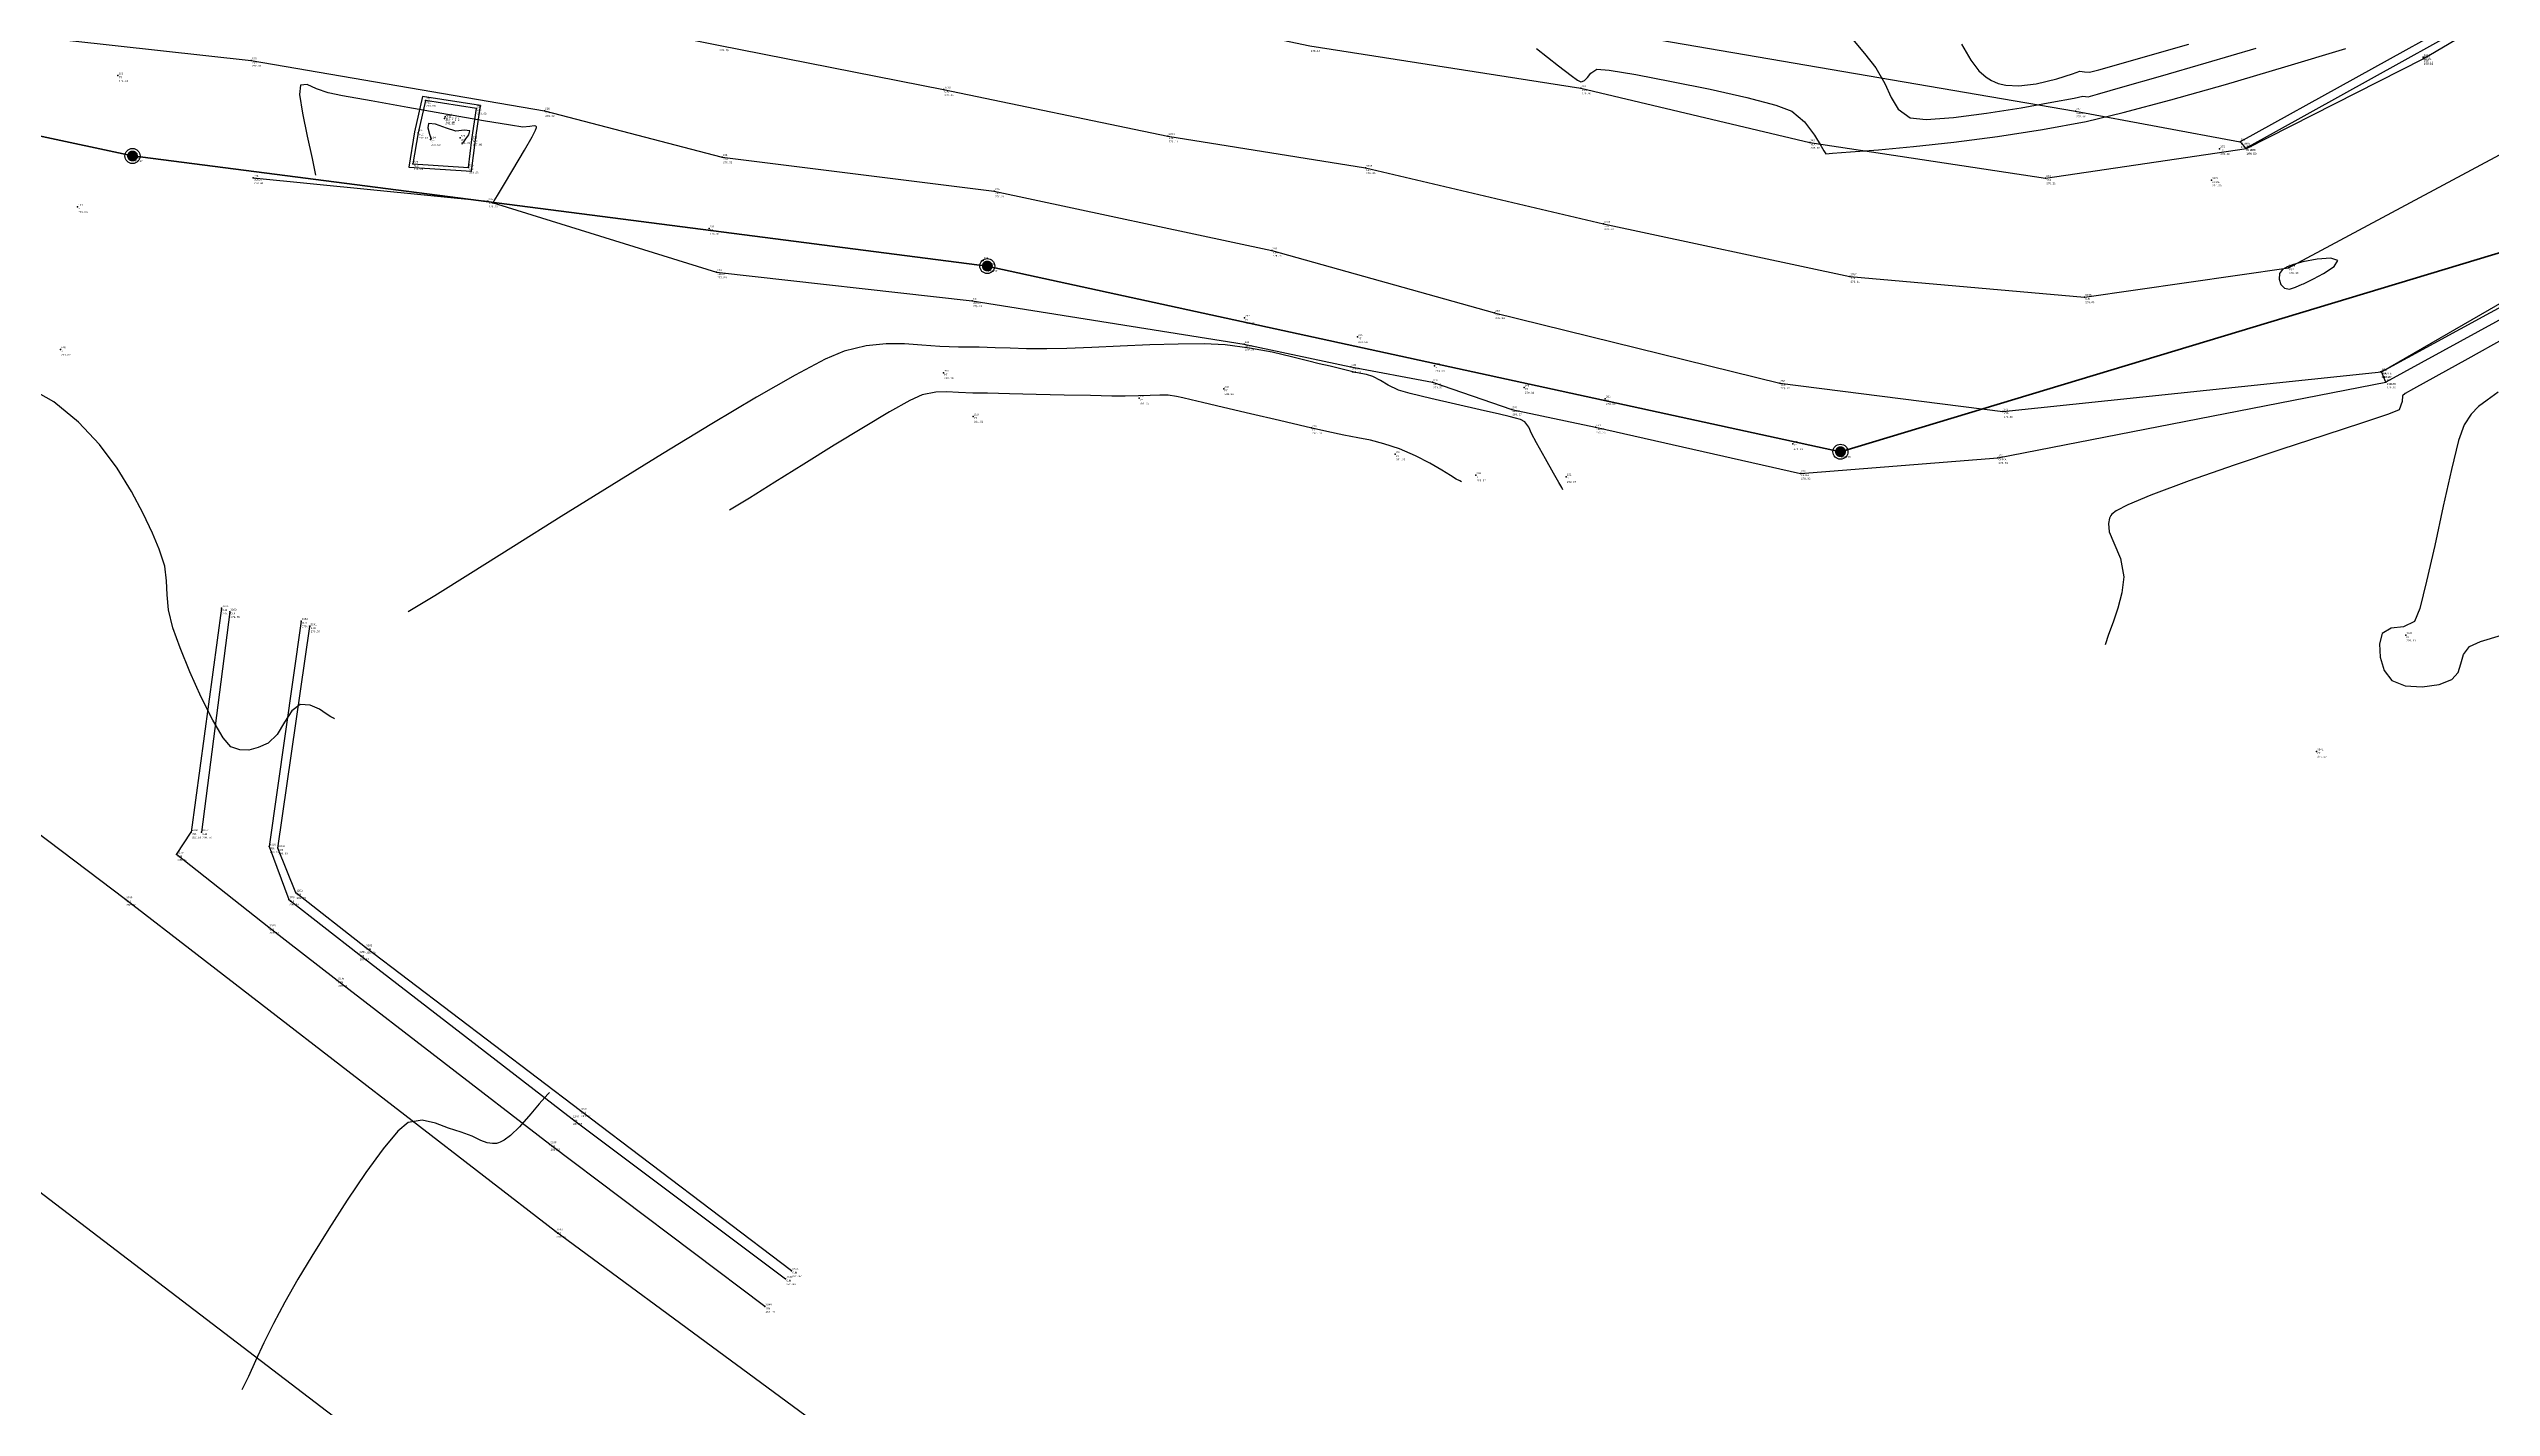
# Model space of a CAD drawing. Header units: metres. Extents: x 5050628 to 5051715, y 2427226 to 2427693.
# Drawn here: x 5050831.5 to 5050900.1, y 2427329.5 to 2427367.6 of the extents above; entities that cross this region are included whole.
import ezdxf
from ezdxf.enums import TextEntityAlignment as Align

# ---------------------------------------------------------------- set-up
doc = ezdxf.new("R2010")
doc.units = ezdxf.units.M
for name, color, linetype in [('1. Eje Vía', 7, 'Continuous'), ('Alcantarilla', 253, 'Continuous'), ('C-TOPO-MINR-N', 11, 'Continuous'), ('Cerca', 90, 'FENCELINE2'), ('Cuneta', 254, 'Continuous'), ('CVL_PUNTO', 2, 'Continuous'), ('CVL_PUNTO_COR', 2, 'Continuous'), ('CVL_PUNTO_NUM', 2, 'Continuous'), ('Muro', 253, 'Continuous'), ('POSTE', 2, 'Continuous'), ('Vía', 40, 'Continuous')]:
    doc.layers.add(name, color=color, linetype=linetype)
doc.layers.add('Linea del alumbrado', color=2, linetype='Continuous', lineweight=100)
doc.styles.add('MONOTXT4', font='monotxt4.shx')
doc.linetypes.add('FENCELINE2', pattern='A,0.25,-0.1,[132,ltypeshp.shx,S=0.1,R=0,X=-0.1,Y=0],-0.1,1', length=1.45)

# ---------------------------------------------------------------- blocks, each defined once
blk = doc.blocks.new('Poste alumbrado publico')
at = {"layer": 'POSTE', "true_color": 0xf8d731}
h = blk.add_hatch(color=40, dxfattribs=at)
edge = h.paths.add_edge_path()
edge.add_arc((839096.774, 1362011.373), 0.154, -10.56379, 349.43621)
at = {"layer": 'POSTE', "color": 30}
blk.add_circle((839096.774, 1362011.373, 258.514), 0.211, dxfattribs=at)

msp = doc.modelspace()

# ---------------------------------------------------------------- linework, layer by layer
at = {"layer": '1. Eje Vía', "elevation": 280.286, "flags": 128}
msp.add_lwpolyline([(5050830.005, 2427370.874), (5050836.615, 2427370.03), (5050843.416, 2427369.137), (5050850.296, 2427367.753), (5050856.616, 2427366.502), (5050862.915, 2427365.188), (5050868.463, 2427364.299), (5050875.153, 2427362.728), (5050882.071, 2427361.251), (5050888.668, 2427360.673), (5050894.392, 2427361.495), (5050900.729, 2427364.879), (5050904.908, 2427367.197), (5050910.011, 2427370.093), (5050915.954, 2427373.695), (5050922.096, 2427377.286), (5050927.76, 2427380.633), (5050933.491, 2427384.134), (5050938.872, 2427387.299), (5050940.992, 2427388.735), (5050940.643, 2427393.764), (5050941.484, 2427399.287), (5050943.082, 2427403.944), (5050945.753, 2427407.594)], dxfattribs=at)
at = {"layer": 'Alcantarilla', "elevation": 279.047, "flags": 128}
msp.add_lwpolyline([(5050841.981, 2427366.304), (5050841.755, 2427365.309), (5050841.591, 2427364.319), (5050843.354, 2427364.209), (5050843.465, 2427365.087), (5050843.604, 2427366.057)], close=True, dxfattribs=at)
msp.add_lwpolyline([(5050842.058, 2427366.191), (5050841.853, 2427365.29), (5050841.708, 2427364.412), (5050843.267, 2427364.315), (5050843.366, 2427365.1), (5050843.491, 2427365.973), (5050842.058, 2427366.191)], dxfattribs=at)
at = {"layer": 'C-TOPO-MINR-N', "color": 32, "linetype": 'Continuous', "lineweight": -3}
for points in [[(5050873.267, 2427367.656, 278.966), (5050873.885, 2427367.171, 278.966), (5050874.246, 2427366.892, 278.966), (5050874.425, 2427366.765, 278.966), (5050874.497, 2427366.726, 278.966), (5050874.518, 2427366.721, 278.966), (5050874.557, 2427366.727, 278.966), (5050874.623, 2427366.757, 278.966), (5050874.702, 2427366.836, 278.966), (5050874.798, 2427366.964, 278.966), (5050874.969, 2427367.077, 278.966), (5050875.316, 2427367.044, 278.966), (5050876.064, 2427366.92, 278.966), (5050877.059, 2427366.732, 278.966), (5050878.148, 2427366.508, 278.966), (5050879.178, 2427366.276, 278.966), (5050879.996, 2427366.062, 278.966), (5050880.448, 2427365.895, 278.966), (5050880.801, 2427365.59, 278.966), (5050881.083, 2427365.224, 278.966), (5050881.271, 2427364.915, 278.966), (5050881.342, 2427364.781, 278.966), (5050881.398, 2427364.7, 278.966), (5050881.584, 2427364.711, 278.966), (5050882.096, 2427364.747, 278.966), (5050882.875, 2427364.81, 278.966), (5050883.861, 2427364.903, 278.966), (5050884.997, 2427365.027, 278.966), (5050886.223, 2427365.185, 278.966), (5050887.481, 2427365.378, 278.966), (5050888.711, 2427365.608, 278.966), (5050889.754, 2427365.854, 278.966), (5050891.087, 2427366.209, 278.966), (5050892.627, 2427366.645, 278.966), (5050894.295, 2427367.135, 278.966), (5050896.006, 2427367.651, 278.966)], [(5050881.917, 2427368.199, 277.966), (5050882.481, 2427367.513, 277.966), (5050882.8, 2427367.111, 277.966), (5050883.058, 2427366.673, 277.966), (5050883.231, 2427366.282, 277.966), (5050883.43, 2427365.954, 277.966), (5050883.766, 2427365.708, 277.966), (5050884.219, 2427365.658, 277.966), (5050884.982, 2427365.712, 277.966), (5050885.916, 2427365.834, 277.966), (5050886.885, 2427365.99, 277.966), (5050887.751, 2427366.145, 277.966), (5050888.376, 2427366.263, 277.966), (5050888.623, 2427366.311, 277.966), (5050888.694, 2427366.303, 277.966), (5050888.766, 2427366.296, 277.966), (5050889.032, 2427366.372, 277.966), (5050889.745, 2427366.576, 277.966), (5050890.796, 2427366.88, 277.966), (5050892.079, 2427367.252, 277.966), (5050893.488, 2427367.663, 277.966)], [(5050885.211, 2427367.778, 276.966), (5050885.47, 2427367.328, 276.966), (5050885.701, 2427367.03, 276.966), (5050885.902, 2427366.852, 276.966), (5050886.052, 2427366.756, 276.966), (5050886.134, 2427366.716, 276.966), (5050886.237, 2427366.675, 276.966), (5050886.459, 2427366.623, 276.966), (5050886.818, 2427366.602, 276.966), (5050887.312, 2427366.658, 276.966), (5050887.888, 2427366.8, 276.966), (5050888.327, 2427366.946, 276.966), (5050888.534, 2427367.014, 276.966), (5050888.67, 2427366.997, 276.966), (5050888.804, 2427366.986, 276.966), (5050889.064, 2427367.054, 276.966), (5050889.694, 2427367.232, 276.966), (5050890.577, 2427367.485, 276.966), (5050891.597, 2427367.781, 276.966)], [(5050843.954, 2427363.311, 278.966), (5050843.99, 2427363.373, 278.966), (5050844.08, 2427363.525, 278.966), (5050844.251, 2427363.809, 278.966), (5050844.516, 2427364.248, 278.966), (5050844.845, 2427364.803, 278.966), (5050845.056, 2427365.173, 278.966), (5050845.153, 2427365.364, 278.966), (5050845.18, 2427365.436, 278.966), (5050845.18, 2427365.452, 278.966), (5050845.163, 2427365.469, 278.966), (5050845.109, 2427365.48, 278.966), (5050844.989, 2427365.462, 278.966), (5050844.791, 2427365.444, 278.966), (5050844.453, 2427365.497, 278.966), (5050843.694, 2427365.626, 278.966), (5050842.678, 2427365.803, 278.966), (5050841.569, 2427365.998, 278.966), (5050840.531, 2427366.183, 278.966), (5050839.728, 2427366.329, 278.966), (5050839.324, 2427366.406, 278.966), (5050838.999, 2427366.526, 278.966), (5050838.733, 2427366.641, 278.966), (5050838.545, 2427366.622, 278.966), (5050838.525, 2427366.364, 278.966), (5050838.605, 2427365.839, 278.966), (5050838.737, 2427365.19, 278.966), (5050838.873, 2427364.562, 278.966), (5050838.966, 2427364.096, 278.966)], [(5050843.088, 2427364.97, 277.966), (5050843.1, 2427364.988, 277.966), (5050843.133, 2427365.033, 277.966), (5050843.197, 2427365.116, 277.966), (5050843.277, 2427365.232, 277.966), (5050843.302, 2427365.343, 277.966), (5050843.153, 2427365.359, 277.966), (5050842.909, 2427365.335, 277.966), (5050842.653, 2427365.415, 277.966), (5050842.341, 2427365.528, 277.966), (5050842.146, 2427365.547, 277.966), (5050842.126, 2427365.423, 277.966), (5050842.175, 2427365.248, 277.966), (5050842.219, 2427365.107, 277.966)], [(5050900.478, 2427359.519, 278.966), (5050899.431, 2427358.939, 278.966), (5050898.535, 2427358.443, 278.966), (5050897.908, 2427358.096, 278.966), (5050897.671, 2427357.964, 278.966), (5050897.602, 2427357.899, 278.966), (5050897.59, 2427357.742, 278.966), (5050897.503, 2427357.502, 278.966), (5050897.206, 2427357.386, 278.966), (5050896.471, 2427357.139, 278.966), (5050895.42, 2427356.795, 278.966), (5050894.177, 2427356.386, 278.966), (5050892.866, 2427355.946, 278.966), (5050891.61, 2427355.508, 278.966), (5050890.533, 2427355.105, 278.966), (5050889.882, 2427354.83, 278.966), (5050889.559, 2427354.662, 278.966), (5050889.437, 2427354.573, 278.966), (5050889.407, 2427354.536, 278.966), (5050889.371, 2427354.458, 278.966), (5050889.337, 2427354.306, 278.966), (5050889.362, 2427354.078, 278.966), (5050889.488, 2427353.763, 278.966), (5050889.68, 2427353.327, 278.966), (5050889.766, 2427352.809, 278.966), (5050889.714, 2427352.359, 278.966), (5050889.605, 2427351.931, 278.966), (5050889.47, 2427351.537, 278.966), (5050889.339, 2427351.189, 278.966), (5050889.243, 2427350.901, 278.966)], [(5050874.011, 2427355.259, 280.966), (5050873.979, 2427355.317, 280.966), (5050873.899, 2427355.461, 280.966), (5050873.75, 2427355.728, 280.966), (5050873.528, 2427356.126, 280.966), (5050873.275, 2427356.58, 280.966), (5050873.131, 2427356.839, 280.966), (5050873.053, 2427357.017, 280.966), (5050872.946, 2427357.162, 280.966), (5050872.823, 2427357.233, 280.966), (5050872.682, 2427357.271, 280.966), (5050872.506, 2427357.315, 280.966), (5050872.229, 2427357.381, 280.966), (5050871.684, 2427357.505, 280.966), (5050870.999, 2427357.661, 280.966), (5050870.303, 2427357.822, 280.966), (5050869.724, 2427357.964, 280.966), (5050869.391, 2427358.058, 280.966), (5050869.106, 2427358.195, 280.966), (5050868.885, 2427358.331, 280.966), (5050868.674, 2427358.439, 280.966), (5050868.491, 2427358.497, 280.966), (5050868.339, 2427358.527, 280.966), (5050868.149, 2427358.565, 280.966), (5050867.958, 2427358.611, 280.966), (5050867.734, 2427358.665, 280.966), (5050867.471, 2427358.726, 280.966), (5050867.166, 2427358.795, 280.966), (5050866.837, 2427358.877, 280.966), (5050866.388, 2427358.993, 280.966), (5050865.841, 2427359.122, 280.966), (5050865.213, 2427359.24, 280.966), (5050864.527, 2427359.327, 280.966), (5050863.934, 2427359.354, 280.966), (5050863.208, 2427359.351, 280.966), (5050862.404, 2427359.327, 280.966), (5050861.578, 2427359.292, 280.966), (5050860.784, 2427359.255, 280.966), (5050860.078, 2427359.226, 280.966), (5050859.516, 2427359.214, 280.966), (5050858.941, 2427359.22, 280.966), (5050858.485, 2427359.233, 280.966), (5050858.068, 2427359.249, 280.966), (5050857.611, 2427359.262, 280.966), (5050857.036, 2427359.264, 280.966), (5050856.508, 2427359.281, 280.966), (5050856.008, 2427359.32, 280.966), (5050855.513, 2427359.354, 280.966), (5050854.999, 2427359.356, 280.966), (5050854.442, 2427359.299, 280.966), (5050853.82, 2427359.156, 280.966), (5050853.284, 2427358.926, 280.966), (5050852.443, 2427358.479, 280.966), (5050851.361, 2427357.858, 280.966), (5050850.1, 2427357.107, 280.966), (5050848.723, 2427356.268, 280.966), (5050847.294, 2427355.385, 280.966), (5050845.876, 2427354.502, 280.966), (5050844.532, 2427353.661, 280.966), (5050843.325, 2427352.906, 280.966), (5050842.319, 2427352.28, 280.966), (5050841.577, 2427351.826, 280.966)], [(5050839.507, 2427348.823, 280.966), (5050839.474, 2427348.838, 280.966), (5050839.4, 2427348.881, 280.966), (5050839.273, 2427348.965, 280.966), (5050839.081, 2427349.089, 280.966), (5050838.818, 2427349.21, 280.966), (5050838.544, 2427349.222, 280.966), (5050838.304, 2427349.045, 280.966), (5050838.099, 2427348.725, 280.966), (5050837.891, 2427348.384, 280.966), (5050837.639, 2427348.143, 280.966), (5050837.36, 2427348.015, 280.966), (5050837.096, 2427347.945, 280.966), (5050836.841, 2427347.948, 280.966), (5050836.589, 2427348.04, 280.966), (5050836.373, 2427348.287, 280.966), (5050836.085, 2427348.781, 280.966), (5050835.763, 2427349.428, 280.966), (5050835.444, 2427350.138, 280.966), (5050835.165, 2427350.819, 280.966), (5050834.962, 2427351.379, 280.966), (5050834.842, 2427351.884, 280.966), (5050834.804, 2427352.306, 280.966), (5050834.788, 2427352.697, 280.966), (5050834.734, 2427353.108, 280.966), (5050834.579, 2427353.593, 280.966), (5050834.388, 2427354.04, 280.966), (5050834.133, 2427354.59, 280.966), (5050833.805, 2427355.21, 280.966), (5050833.398, 2427355.867, 280.966), (5050832.903, 2427356.528, 280.966), (5050832.313, 2427357.16, 280.966), (5050831.62, 2427357.73, 280.966), (5050830.905, 2427358.129, 280.966)], [(5050871.163, 2427355.478, 281.966), (5050871.116, 2427355.504, 281.966), (5050871.017, 2427355.56, 281.966), (5050870.856, 2427355.658, 281.966), (5050870.616, 2427355.804, 281.966), (5050870.273, 2427356.005, 281.966), (5050869.876, 2427356.209, 281.966), (5050869.42, 2427356.404, 281.966), (5050868.982, 2427356.552, 281.966), (5050868.612, 2427356.647, 281.966), (5050868.255, 2427356.716, 281.966), (5050867.862, 2427356.788, 281.966), (5050867.381, 2427356.891, 281.966), (5050866.803, 2427357.027, 281.966), (5050866.052, 2427357.204, 281.966), (5050865.24, 2427357.394, 281.966), (5050864.48, 2427357.572, 281.966), (5050863.885, 2427357.71, 281.966), (5050863.567, 2427357.783, 281.966), (5050863.339, 2427357.838, 281.966), (5050863.158, 2427357.881, 281.966), (5050862.927, 2427357.912, 281.966), (5050862.692, 2427357.918, 281.966), (5050862.415, 2427357.908, 281.966), (5050862.09, 2427357.893, 281.966), (5050861.713, 2427357.884, 281.966), (5050861.339, 2427357.889, 281.966), (5050860.74, 2427357.902, 281.966), (5050860.002, 2427357.919, 281.966), (5050859.215, 2427357.938, 281.966), (5050858.467, 2427357.955, 281.966), (5050857.845, 2427357.967, 281.966), (5050857.438, 2427357.97, 281.966), (5050857.032, 2427357.986, 281.966), (5050856.71, 2427358.01, 281.966), (5050856.397, 2427358.003, 281.966), (5050856.016, 2427357.923, 281.966), (5050855.664, 2427357.763, 281.966), (5050855.092, 2427357.445, 281.966), (5050854.363, 2427357.011, 281.966), (5050853.541, 2427356.508, 281.966), (5050852.69, 2427355.979, 281.966), (5050851.875, 2427355.468, 281.966), (5050851.159, 2427355.022, 281.966), (5050850.605, 2427354.683, 281.966)], [(5050900.282, 2427357.997, 277.966), (5050899.975, 2427357.778, 277.966), (5050899.735, 2427357.595, 277.966), (5050899.53, 2427357.384, 277.966), (5050899.327, 2427357.085, 277.966), (5050899.174, 2427356.64, 277.966), (5050898.972, 2427355.825, 277.966), (5050898.742, 2427354.793, 277.966), (5050898.504, 2427353.696, 277.966), (5050898.277, 2427352.689, 277.966), (5050898.082, 2427351.924, 277.966), (5050897.94, 2427351.553, 277.966), (5050897.625, 2427351.404, 277.966), (5050897.278, 2427351.37, 277.966), (5050897.028, 2427351.219, 277.966), (5050896.953, 2427350.932, 277.966), (5050896.97, 2427350.558, 277.966), (5050897.085, 2427350.184, 277.966), (5050897.303, 2427349.895, 277.966), (5050897.67, 2427349.748, 277.966), (5050898.151, 2427349.722, 277.966), (5050898.629, 2427349.79, 277.966), (5050898.986, 2427349.924, 277.966), (5050899.16, 2427350.121, 277.966), (5050899.234, 2427350.371, 277.966), (5050899.308, 2427350.628, 277.966), (5050899.479, 2427350.852, 277.966), (5050899.792, 2427350.991, 277.966), (5050900.376, 2427351.174, 277.966)], [(5050845.546, 2427338.328, 281.966), (5050845.506, 2427338.287, 281.966), (5050845.415, 2427338.188, 281.966), (5050845.258, 2427338.005, 281.966), (5050845.019, 2427337.722, 281.966), (5050844.697, 2427337.362, 281.966), (5050844.444, 2427337.116, 281.966), (5050844.267, 2427336.982, 281.966), (5050844.16, 2427336.925, 281.966), (5050844.11, 2427336.908, 281.966), (5050844.051, 2427336.896, 281.966), (5050843.942, 2427336.887, 281.966), (5050843.795, 2427336.906, 281.966), (5050843.613, 2427336.977, 281.966), (5050843.371, 2427337.099, 281.966), (5050843.067, 2427337.206, 281.966), (5050842.71, 2427337.325, 281.966), (5050842.342, 2427337.464, 281.966), (5050841.964, 2427337.543, 281.966), (5050841.576, 2427337.48, 281.966), (5050841.28, 2427337.238, 281.966), (5050840.87, 2427336.745, 281.966), (5050840.384, 2427336.073, 281.966), (5050839.863, 2427335.298, 281.966), (5050839.344, 2427334.491, 281.966), (5050838.868, 2427333.726, 281.966), (5050838.474, 2427333.078, 281.966), (5050838.106, 2427332.437, 281.966), (5050837.792, 2427331.839, 281.966), (5050837.522, 2427331.288, 281.966), (5050837.289, 2427330.79, 281.966), (5050837.086, 2427330.35, 281.966), (5050836.904, 2427329.972, 281.966)]]:
    msp.add_polyline3d(points, dxfattribs=at)
msp.add_polyline3d([(5050894.784, 2427361.03, 278.966), (5050894.819, 2427361.045, 278.966), (5050894.914, 2427361.089, 278.966), (5050895.1, 2427361.18, 278.966), (5050895.381, 2427361.332, 278.966), (5050895.678, 2427361.533, 278.966), (5050895.778, 2427361.7, 278.966), (5050895.585, 2427361.766, 278.966), (5050895.206, 2427361.734, 278.966), (5050894.803, 2427361.657, 278.966), (5050894.537, 2427361.586, 278.966), (5050894.361, 2427361.522, 278.966), (5050894.224, 2427361.446, 278.966), (5050894.143, 2427361.33, 278.966), (5050894.13, 2427361.174, 278.966), (5050894.183, 2427361.023, 278.966), (5050894.288, 2427360.917, 278.966), (5050894.428, 2427360.895, 278.966), (5050894.593, 2427360.946, 278.966), (5050894.784, 2427361.03, 278.966)], close=True, dxfattribs=at)
at = {"layer": 'Cerca', "flags": 128}
for points, elevation in [([(5050739.509, 2427435.003), (5050744.252, 2427431.119), (5050751.056, 2427425.322), (5050757.78, 2427419.907), (5050764.859, 2427414.425), (5050771.732, 2427408.822), (5050776.978, 2427404.936), (5050786.413, 2427397.781), (5050792.931, 2427392.764), (5050799.179, 2427387.991), (5050805.236, 2427383.675), (5050813.747, 2427381.701), (5050820.2, 2427380.297), (5050826.132, 2427378.495), (5050831.865, 2427376.974), (5050837.464, 2427375.796), (5050841.575, 2427374.797), (5050846.175, 2427373.747), (5050851.068, 2427372.427), (5050859.773, 2427370.777), (5050867.421, 2427369.404), (5050875.014, 2427368.185), (5050888.415, 2427365.89), (5050893.034, 2427365.037)], 279.272), ([(5050837.218, 2427364.019), (5050843.813, 2427363.363), (5050850.235, 2427361.367), (5050857.418, 2427360.561), (5050865.055, 2427359.348), (5050868.055, 2427358.712), (5050870.347, 2427358.277), (5050872.575, 2427357.517), (5050874.929, 2427357.015), (5050880.683, 2427355.718), (5050886.227, 2427356.157), (5050897.133, 2427358.278)], 278.943)]:
    msp.add_lwpolyline(points, dxfattribs=dict(at, elevation=elevation))
at = {"layer": 'Cuneta'}
for points in [[(5050836.334, 2427351.93, 280.177), (5050835.478, 2427345.638, 281.355)], [(5050836.56, 2427351.831, 279.928), (5050835.772, 2427345.636, 281.027)], [(5050838.564, 2427351.569, 279.939), (5050837.668, 2427345.235, 280.997), (5050838.217, 2427343.751, 281.105), (5050840.188, 2427342.214, 281.137), (5050846.181, 2427337.588, 281.312), (5050852.177, 2427333.088, 281.492)], [(5050852.344, 2427333.313, 281.735), (5050846.411, 2427337.807, 281.541), (5050840.376, 2427342.4, 281.33), (5050838.415, 2427343.935, 281.312), (5050837.909, 2427345.186, 281.299), (5050838.814, 2427351.42, 280.228)], [(5050851.592, 2427332.311, 281.66), (5050845.553, 2427336.867, 281.489), (5050839.582, 2427341.47, 281.329), (5050837.657, 2427342.956, 281.292), (5050835.069, 2427345.01, 281.278), (5050835.478, 2427345.638, 281.355)]]:
    msp.add_polyline3d(points, dxfattribs=at)
at = {"layer": 'CVL_PUNTO', "color": 4}
for p in [(5050837.165, 2427367.314, 278.797), (5050837.165, 2427367.314, 278.797), (5050898.176, 2427367.408, 275.586), (5050898.176, 2427367.408, 275.586), (5050898.176, 2427367.366, 278.586), (5050898.176, 2427367.366, 278.586), (5050833.421, 2427366.896, 278.903), (5050833.421, 2427366.896, 278.903), (5050856.616, 2427366.502, 278.677), (5050856.616, 2427366.502, 278.677), (5050874.519, 2427366.538, 278.552), (5050874.519, 2427366.538, 278.552), (5050842.058, 2427366.191, 279.047), (5050842.058, 2427366.191, 279.047), (5050842.598, 2427365.691, 277.289), (5050842.598, 2427365.691, 277.289), (5050842.609, 2427365.736, 277.922), (5050842.609, 2427365.736, 277.922), (5050843.491, 2427365.973, 279.101), (5050843.491, 2427365.973, 279.101), (5050845.403, 2427365.906, 278.782), (5050845.403, 2427365.906, 278.782), (5050888.415, 2427365.89, 278.627), (5050888.415, 2427365.89, 278.627), (5050841.853, 2427365.29, 278.384), (5050841.853, 2427365.29, 278.384), (5050842.201, 2427365.098, 277.291), (5050842.201, 2427365.098, 277.291), (5050843.03, 2427365.141, 277.243), (5050843.03, 2427365.141, 277.243), (5050843.366, 2427365.1, 278.415), (5050843.366, 2427365.1, 278.415), (5050862.915, 2427365.188, 278.574), (5050862.915, 2427365.188, 278.574), (5050880.946, 2427365.01, 278.561), (5050880.946, 2427365.01, 278.561), (5050893.034, 2427365.037, 278.72), (5050893.034, 2427365.037, 278.72), (5050833.83, 2427364.636, 278.938), (5050833.83, 2427364.636, 278.938), (5050841.708, 2427364.412, 278.703), (5050841.708, 2427364.412, 278.703), (5050843.267, 2427364.315, 278.722), (5050843.267, 2427364.315, 278.722), (5050850.396, 2427364.604, 278.773), (5050850.396, 2427364.604, 278.773), (5050868.463, 2427364.299, 278.527), (5050868.463, 2427364.299, 278.527), (5050892.462, 2427364.838, 278.764), (5050892.462, 2427364.838, 278.764), (5050893.193, 2427364.854, 278.719), (5050893.193, 2427364.854, 278.719), (5050893.215, 2427364.848, 278.55), (5050893.215, 2427364.848, 278.55), (5050837.218, 2427364.019, 278.943), (5050837.218, 2427364.019, 278.943), (5050858.037, 2427363.643, 278.672), (5050858.037, 2427363.643, 278.672), (5050887.572, 2427364.014, 278.59), (5050887.572, 2427364.014, 278.59), (5050892.229, 2427363.952, 275.093), (5050892.229, 2427363.952, 275.093), (5050832.284, 2427363.203, 279.019), (5050832.284, 2427363.203, 279.019), (5050843.813, 2427363.363, 278.692), (5050843.813, 2427363.363, 278.692), (5050850.025, 2427362.595, 278.826), (5050850.025, 2427362.595, 278.826), (5050875.153, 2427362.728, 278.595), (5050875.153, 2427362.728, 278.595), (5050857.723, 2427361.703, 279.2), (5050857.723, 2427361.703, 279.2), (5050857.843, 2427361.544, 279.232), (5050857.843, 2427361.544, 279.232), (5050865.837, 2427361.978, 278.613), (5050865.837, 2427361.978, 278.613), (5050894.392, 2427361.495, 278.492), (5050894.392, 2427361.495, 278.492), (5050850.235, 2427361.367, 279.008), (5050850.235, 2427361.367, 279.008), (5050882.071, 2427361.251, 278.607), (5050882.071, 2427361.251, 278.607), (5050857.418, 2427360.561, 279.708), (5050857.418, 2427360.561, 279.708), (5050865.07, 2427360.084, 280.158), (5050865.07, 2427360.084, 280.158), (5050872.093, 2427360.229, 278.604), (5050872.093, 2427360.229, 278.604), (5050888.668, 2427360.673, 278.554), (5050888.668, 2427360.673, 278.554), (5050868.24, 2427359.554, 280.025), (5050868.24, 2427359.554, 280.025), (5050831.805, 2427359.195, 280.088), (5050831.805, 2427359.195, 280.088), (5050865.055, 2427359.348, 280.801), (5050865.055, 2427359.348, 280.801), (5050868.055, 2427358.712, 280.645), (5050868.055, 2427358.712, 280.645), (5050870.404, 2427358.736, 279.801), (5050870.404, 2427358.736, 279.801), (5050856.608, 2427358.54, 281.167), (5050856.608, 2427358.54, 281.167), (5050864.483, 2427358.094, 281.522), (5050864.483, 2427358.094, 281.522), (5050870.347, 2427358.277, 280.437), (5050870.347, 2427358.277, 280.437), (5050872.921, 2427358.132, 280.072), (5050872.921, 2427358.132, 280.072), (5050880.104, 2427358.257, 278.638), (5050880.104, 2427358.257, 278.638), (5050896.984, 2427358.571, 278.478), (5050896.984, 2427358.571, 278.478), (5050897.008, 2427358.575, 278.739), (5050897.008, 2427358.575, 278.739), (5050897.133, 2427358.278, 278.568), (5050897.133, 2427358.278, 278.568), (5050862.108, 2427357.83, 281.82), (5050862.108, 2427357.83, 281.82), (5050872.575, 2427357.517, 280.532), (5050872.575, 2427357.517, 280.532), (5050875.204, 2427357.815, 279.093), (5050875.204, 2427357.815, 279.093), (5050886.374, 2427357.457, 278.647), (5050886.374, 2427357.457, 278.647), (5050857.448, 2427357.317, 282.292), (5050857.448, 2427357.317, 282.292), (5050866.951, 2427356.996, 281.659), (5050866.951, 2427356.996, 281.659), (5050874.929, 2427357.015, 279.715), (5050874.929, 2427357.015, 279.715), (5050869.303, 2427356.254, 281.756), (5050869.303, 2427356.254, 281.756), (5050880.471, 2427356.548, 279.029), (5050880.471, 2427356.548, 279.029), (5050881.81, 2427356.327, 278.862), (5050881.81, 2427356.327, 278.862), (5050886.227, 2427356.157, 278.877), (5050886.227, 2427356.157, 278.877), (5050871.565, 2427355.664, 281.383), (5050871.565, 2427355.664, 281.383), (5050874.103, 2427355.624, 280.335), (5050874.103, 2427355.624, 280.335), (5050880.683, 2427355.718, 279.382), (5050880.683, 2427355.718, 279.382), (5050836.334, 2427351.93, 280.177), (5050836.334, 2427351.93, 280.177), (5050836.56, 2427351.831, 279.928), (5050836.56, 2427351.831, 279.928), (5050838.564, 2427351.569, 279.939), (5050838.564, 2427351.569, 279.939), (5050838.814, 2427351.42, 280.228), (5050838.814, 2427351.42, 280.228), (5050897.688, 2427351.169, 277.373), (5050897.688, 2427351.169, 277.373), (5050895.185, 2427347.905, 277.832), (5050895.185, 2427347.905, 277.832), (5050835.069, 2427345.01, 281.278), (5050835.069, 2427345.01, 281.278), (5050835.478, 2427345.638, 281.355), (5050835.478, 2427345.638, 281.355), (5050835.772, 2427345.636, 281.027), (5050835.772, 2427345.636, 281.027), (5050837.668, 2427345.235, 280.997), (5050837.668, 2427345.235, 280.997), (5050837.909, 2427345.186, 281.299), (5050837.909, 2427345.186, 281.299), (5050833.635, 2427343.742, 281.336), (5050833.635, 2427343.742, 281.336), (5050838.217, 2427343.751, 281.105), (5050838.217, 2427343.751, 281.105), (5050838.415, 2427343.935, 281.312), (5050838.415, 2427343.935, 281.312), (5050837.657, 2427342.956, 281.292), (5050837.657, 2427342.956, 281.292), (5050840.376, 2427342.4, 281.33), (5050840.376, 2427342.4, 281.33), (5050840.188, 2427342.214, 281.137), (5050840.188, 2427342.214, 281.137), (5050839.582, 2427341.47, 281.329), (5050839.582, 2427341.47, 281.329), (5050846.181, 2427337.588, 281.312), (5050846.181, 2427337.588, 281.312), (5050846.411, 2427337.807, 281.541), (5050846.411, 2427337.807, 281.541), (5050845.553, 2427336.867, 281.489), (5050845.553, 2427336.867, 281.489), (5050845.717, 2427334.418, 281.594), (5050845.717, 2427334.418, 281.594), (5050852.344, 2427333.313, 281.735), (5050852.344, 2427333.313, 281.735), (5050852.177, 2427333.088, 281.492), (5050852.177, 2427333.088, 281.492), (5050851.592, 2427332.311, 281.66), (5050851.592, 2427332.311, 281.66)]:
    msp.add_point(p, dxfattribs=at)
at = {"layer": 'Linea del alumbrado', "elevation": 280.041, "flags": 128}
msp.add_lwpolyline([(5050812.867, 2427369.13), (5050833.83, 2427364.636), (5050857.843, 2427361.544), (5050881.81, 2427356.327), (5050912.191, 2427365.497), (5050933.547, 2427378.473), (5050946.337, 2427393.894), (5050969.149, 2427423.924), (5050960.949, 2427448.329), (5050950.71, 2427470.945), (5050943.61, 2427492.233), (5050972.115, 2427500.722), (5051002.946, 2427500.291), (5051019.315, 2427467.545), (5051026.921, 2427424.142), (5051037.766, 2427401.092)], dxfattribs=at)
at = {"layer": 'Muro', "flags": 128}
for points, elevation in [([(5050902.93, 2427370.262), (5050902.787, 2427370.44), (5050893.034, 2427365.037), (5050893.193, 2427364.854), (5050902.93, 2427370.262)], 278.72), ([(5050906.692, 2427364.166), (5050906.976, 2427363.666), (5050897.133, 2427358.278), (5050897.008, 2427358.575), (5050906.835, 2427363.914)], 278.791)]:
    msp.add_lwpolyline(points, dxfattribs=dict(at, elevation=elevation))
at = {"layer": 'Vía'}
for points in [[(5050882.034, 2427296.764, 282.393), (5050871.844, 2427304.587, 282.213), (5050861.782, 2427312.258, 282.029), (5050850.695, 2427320.782, 281.81), (5050840.307, 2427328.586, 281.577), (5050828.284, 2427337.758, 281.31), (5050819.089, 2427344.732, 281.131), (5050808.786, 2427352.57, 280.844), (5050795.198, 2427365.971, 280.581), (5050781.489, 2427376.393, 280.354), (5050773.461, 2427382.447, 280.259), (5050763.431, 2427385.28, 280.012), (5050756.543, 2427388.307, 280.09), (5050748.794, 2427391.598, 280.204), (5050738.7, 2427395.014, 280.414), (5050731.219, 2427397.634, 280.832)], [(5050831.053, 2427373.772, 278.84), (5050838.084, 2427372.774, 278.732), (5050846.467, 2427371.926, 278.632), (5050850.994, 2427371.132, 278.674), (5050859.718, 2427369.246, 278.63), (5050866.908, 2427367.734, 278.602), (5050874.519, 2427366.538, 278.552), (5050880.946, 2427365.01, 278.561), (5050887.572, 2427364.014, 278.59), (5050893.215, 2427364.848, 278.55), (5050898.176, 2427367.366, 278.586), (5050902.924, 2427370.174, 278.649), (5050903.936, 2427370.546, 278.587), (5050907.884, 2427372.966, 278.566), (5050913.246, 2427376.16, 278.635), (5050917.47, 2427378.662, 278.67), (5050922.724, 2427381.82, 278.676), (5050927.847, 2427385.023, 278.702), (5050932.388, 2427387.748, 278.694)], [(5050830.798, 2427368.022, 278.75), (5050837.165, 2427367.314, 278.797), (5050845.403, 2427365.906, 278.782), (5050850.396, 2427364.604, 278.773), (5050858.037, 2427363.643, 278.672), (5050865.837, 2427361.978, 278.613), (5050872.093, 2427360.229, 278.604), (5050880.104, 2427358.257, 278.638), (5050886.374, 2427357.457, 278.647), (5050897.008, 2427358.575, 278.739), (5050906.95, 2427364.315, 278.564), (5050910.36, 2427366.346, 278.568), (5050914.795, 2427369.087, 278.619), (5050922.765, 2427373.744, 278.621), (5050928.688, 2427377.433, 278.681), (5050933.675, 2427380.52, 278.701)], [(5050886.485, 2427303.442, 282.407), (5050877.497, 2427310.372, 282.232), (5050866.371, 2427318.885, 282.07), (5050855.884, 2427326.929, 281.852), (5050845.717, 2427334.418, 281.594), (5050833.635, 2427343.742, 281.336), (5050823.511, 2427351.4, 281.095)]]:
    msp.add_polyline3d(points, dxfattribs=at)

# ---------------------------------------------------------------- block references
at = {"layer": 'Alcantarilla'}
for p in [(4211737.056, 1065353.262, 21.635), (4211761.069, 1065350.17, 21.929), (4211785.036, 1065344.953, 21.559)]:
    msp.add_blockref('Poste alumbrado publico', p, dxfattribs=at)

# ---------------------------------------------------------------- texts
at = {"layer": 'CVL_PUNTO_COR', "color": 4, "style": 'MONOTXT4'}
for s, p in [('278.25', (5050850.319, 2427367.63, 278.718)), ('278.14', (5050866.931, 2427367.611, 278.602)), ('278.33', (5050837.188, 2427367.191, 278.797)), ('275.12', (5050898.199, 2427367.285, 275.586)), ('278.12', (5050898.199, 2427367.243, 278.586)), ('278.44', (5050833.444, 2427366.773, 278.903)), ('278.21', (5050856.639, 2427366.379, 278.677)), ('278.09', (5050874.542, 2427366.415, 278.552)), ('278.58', (5050842.081, 2427366.068, 279.047)), ('276.82', (5050842.621, 2427365.568, 277.289)), ('277.46', (5050842.632, 2427365.613, 277.922)), ('278.63', (5050843.514, 2427365.85, 279.101)), ('278.32', (5050845.426, 2427365.783, 278.782)), ('278.16', (5050888.438, 2427365.767, 278.627)), ('277.92', (5050841.876, 2427365.167, 278.384)), ('276.82', (5050842.224, 2427364.975, 277.291)), ('276.78', (5050843.053, 2427365.018, 277.243)), ('277.95', (5050843.389, 2427364.977, 278.415)), ('278.11', (5050862.938, 2427365.065, 278.574)), ('278.09', (5050880.969, 2427364.887, 278.561)), ('278.25', (5050893.057, 2427364.914, 278.72)), ('278.47', (5050833.853, 2427364.513, 278.938)), ('278.24', (5050841.731, 2427364.289, 278.703)), ('278.26', (5050843.29, 2427364.192, 278.722)), ('278.31', (5050850.419, 2427364.481, 278.773)), ('278.30', (5050892.485, 2427364.715, 278.764)), ('278.25', (5050893.216, 2427364.731, 278.719)), ('278.08', (5050893.238, 2427364.725, 278.55)), ('278.48', (5050837.241, 2427363.896, 278.943)), ('278.21', (5050858.06, 2427363.52, 278.672)), ('278.06', (5050868.486, 2427364.176, 278.527)), ('278.12', (5050887.595, 2427363.891, 278.59)), ('274.63', (5050892.252, 2427363.829, 275.093)), ('278.55', (5050832.307, 2427363.08, 279.019)), ('278.23', (5050843.836, 2427363.24, 278.692)), ('278.36', (5050850.048, 2427362.472, 278.826)), ('278.13', (5050875.176, 2427362.605, 278.595)), ('278.73', (5050857.746, 2427361.58, 279.2)), ('278.15', (5050865.86, 2427361.855, 278.613)), ('278.54', (5050850.258, 2427361.244, 279.008)), ('278.77', (5050857.866, 2427361.421, 279.232)), ('278.14', (5050882.094, 2427361.128, 278.607)), ('278.03', (5050894.415, 2427361.372, 278.492)), ('279.24', (5050857.441, 2427360.438, 279.708)), ('278.14', (5050872.116, 2427360.106, 278.604)), ('278.09', (5050888.691, 2427360.55, 278.554)), ('279.69', (5050865.093, 2427359.961, 280.158)), ('279.56', (5050868.263, 2427359.431, 280.025)), ('279.62', (5050831.828, 2427359.072, 280.088)), ('280.33', (5050865.078, 2427359.225, 280.801)), ('280.70', (5050856.631, 2427358.417, 281.167)), ('280.18', (5050868.078, 2427358.589, 280.645)), ('279.97', (5050870.37, 2427358.154, 280.437)), ('279.33', (5050870.427, 2427358.613, 279.801)), ('279.61', (5050872.944, 2427358.009, 280.072)), ('278.17', (5050880.127, 2427358.134, 278.638)), ('278.01', (5050897.007, 2427358.448, 278.478)), ('278.27', (5050897.031, 2427358.452, 278.739)), ('278.10', (5050897.156, 2427358.155, 278.568)), ('281.35', (5050862.131, 2427357.707, 281.82)), ('281.06', (5050864.506, 2427357.971, 281.522)), ('280.07', (5050872.598, 2427357.394, 280.532)), ('278.63', (5050875.227, 2427357.692, 279.093)), ('278.18', (5050886.397, 2427357.334, 278.647)), ('281.83', (5050857.471, 2427357.194, 282.292)), ('281.19', (5050866.974, 2427356.873, 281.659)), ('279.25', (5050874.952, 2427356.892, 279.715)), ('281.29', (5050869.326, 2427356.131, 281.756)), ('278.56', (5050880.494, 2427356.425, 279.029)), ('278.40', (5050881.833, 2427356.204, 278.862)), ('278.41', (5050886.25, 2427356.034, 278.877)), ('280.92', (5050871.588, 2427355.541, 281.383)), ('279.87', (5050874.126, 2427355.501, 280.335)), ('278.92', (5050880.706, 2427355.595, 279.382)), ('279.71', (5050836.357, 2427351.807, 280.177)), ('279.46', (5050836.583, 2427351.708, 279.928)), ('279.47', (5050838.587, 2427351.446, 279.939)), ('279.76', (5050838.837, 2427351.297, 280.228)), ('276.91', (5050897.711, 2427351.046, 277.373)), ('277.37', (5050895.208, 2427347.782, 277.832)), ('280.89', (5050835.501, 2427345.515, 281.355)), ('280.56', (5050835.795, 2427345.513, 281.027)), ('280.53', (5050837.691, 2427345.112, 280.997)), ('280.83', (5050837.932, 2427345.063, 281.299)), ('280.81', (5050835.092, 2427344.887, 281.278)), ('280.87', (5050833.658, 2427343.619, 281.336)), ('280.64', (5050838.24, 2427343.628, 281.105)), ('280.85', (5050838.438, 2427343.812, 281.312)), ('280.83', (5050837.68, 2427342.833, 281.292)), ('280.86', (5050840.399, 2427342.277, 281.33)), ('280.67', (5050840.211, 2427342.091, 281.137)), ('280.86', (5050839.605, 2427341.347, 281.329)), ('280.85', (5050846.204, 2427337.465, 281.312)), ('281.07', (5050846.434, 2427337.684, 281.541)), ('281.02', (5050845.576, 2427336.744, 281.489)), ('281.13', (5050845.74, 2427334.295, 281.594)), ('281.03', (5050852.2, 2427332.965, 281.492)), ('281.27', (5050852.367, 2427333.19, 281.735)), ('281.19', (5050851.615, 2427332.188, 281.66))]:
    msp.add_text(s, height=0.05, dxfattribs=at).set_placement(p, align=Align.TOP_LEFT)
at = {"layer": 'CVL_PUNTO_NUM', "color": 4, "style": 'MONOTXT4'}
for s, p in [('192', (5050833.439, 2427366.914, 278.903)), ('195', (5050837.183, 2427367.332, 278.797)), ('4035', (5050898.194, 2427367.384, 278.586)), ('3383', (5050898.194, 2427367.426, 275.586)), ('218', (5050842.076, 2427366.209, 279.047)), ('3703', (5050856.634, 2427366.52, 278.677)), ('261', (5050874.537, 2427366.556, 278.552)), ('4411', (5050842.616, 2427365.709, 277.289)), ('4412', (5050842.627, 2427365.754, 277.922)), ('217', (5050843.509, 2427365.991, 279.101)), ('226', (5050845.421, 2427365.924, 278.782)), ('274', (5050888.433, 2427365.908, 278.627)), ('221', (5050841.871, 2427365.308, 278.384)), ('224', (5050842.219, 2427365.116, 277.291)), ('223', (5050843.048, 2427365.159, 277.243)), ('222', (5050843.384, 2427365.118, 278.415)), ('3704', (5050862.933, 2427365.206, 278.574)), ('267', (5050880.964, 2427365.028, 278.561)), ('275', (5050892.48, 2427364.856, 278.764)), ('284', (5050893.052, 2427365.055, 278.72)), ('283', (5050893.211, 2427364.872, 278.719)), ('285', (5050893.233, 2427364.866, 278.55)), ('193', (5050833.848, 2427364.654, 278.938)), ('220', (5050841.726, 2427364.43, 278.703)), ('219', (5050843.285, 2427364.333, 278.722)), ('231', (5050850.414, 2427364.622, 278.773)), ('3705', (5050868.481, 2427364.317, 278.527)), ('194', (5050837.236, 2427364.037, 278.943)), ('236', (5050858.055, 2427363.661, 278.672)), ('273', (5050887.59, 2427364.032, 278.59)), ('3381', (5050892.247, 2427363.97, 275.093)), ('191', (5050832.302, 2427363.221, 279.019)), ('225', (5050843.831, 2427363.381, 278.692)), ('3706', (5050875.171, 2427362.746, 278.595)), ('232', (5050850.043, 2427362.613, 278.826)), ('233', (5050850.253, 2427361.385, 279.008)), ('235', (5050857.741, 2427361.721, 279.2)), ('3159', (5050857.861, 2427361.562, 279.232)), ('241', (5050865.855, 2427361.996, 278.613)), ('3709', (5050894.41, 2427361.513, 278.492)), ('3707', (5050882.089, 2427361.269, 278.607)), ('3708', (5050888.686, 2427360.691, 278.554)), ('234', (5050857.436, 2427360.579, 279.708)), ('242', (5050865.088, 2427360.102, 280.158)), ('260', (5050872.111, 2427360.247, 278.604)), ('243', (5050865.073, 2427359.366, 280.801)), ('245', (5050868.258, 2427359.572, 280.025)), ('190', (5050831.823, 2427359.213, 280.088)), ('244', (5050868.073, 2427358.73, 280.645)), ('247', (5050870.422, 2427358.754, 279.801)), ('259', (5050856.626, 2427358.558, 281.167)), ('256', (5050864.501, 2427358.112, 281.522)), ('246', (5050870.365, 2427358.295, 280.437)), ('249', (5050872.939, 2427358.15, 280.072)), ('268', (5050880.122, 2427358.275, 278.638)), ('286', (5050897.002, 2427358.589, 278.478)), ('281', (5050897.026, 2427358.593, 278.739)), ('282', (5050897.151, 2427358.296, 278.568)), ('258', (5050857.466, 2427357.335, 282.292)), ('257', (5050862.126, 2427357.848, 281.82)), ('248', (5050872.593, 2427357.535, 280.532)), ('250', (5050875.222, 2427357.833, 279.093)), ('272', (5050886.392, 2427357.475, 278.647)), ('255', (5050866.969, 2427357.014, 281.659)), ('251', (5050874.947, 2427357.033, 279.715)), ('254', (5050869.321, 2427356.272, 281.756)), ('269', (5050880.489, 2427356.566, 279.029)), ('3160', (5050881.828, 2427356.345, 278.862)), ('271', (5050886.245, 2427356.175, 278.877)), ('253', (5050871.583, 2427355.682, 281.383)), ('252', (5050874.121, 2427355.642, 280.335)), ('270', (5050880.701, 2427355.736, 279.382)), ('3264', (5050836.352, 2427351.948, 280.177)), ('3263', (5050836.578, 2427351.849, 279.928)), ('3262', (5050838.582, 2427351.587, 279.939)), ('3261', (5050838.832, 2427351.438, 280.228)), ('3341', (5050897.706, 2427351.187, 277.373)), ('3342', (5050895.203, 2427347.923, 277.832)), ('3258', (5050835.496, 2427345.656, 281.355)), ('3257', (5050835.79, 2427345.654, 281.027)), ('3256', (5050835.087, 2427345.028, 281.278)), ('3259', (5050837.686, 2427345.253, 280.997)), ('3260', (5050837.927, 2427345.204, 281.299)), ('3265', (5050833.653, 2427343.76, 281.336)), ('3254', (5050838.235, 2427343.769, 281.105)), ('3253', (5050838.433, 2427343.953, 281.312)), ('3255', (5050837.675, 2427342.974, 281.292)), ('3251', (5050840.206, 2427342.232, 281.137)), ('3252', (5050840.394, 2427342.418, 281.33)), ('3250', (5050839.6, 2427341.488, 281.329)), ('3248', (5050846.199, 2427337.606, 281.312)), ('3247', (5050846.429, 2427337.825, 281.541)), ('3249', (5050845.571, 2427336.885, 281.489)), ('3243', (5050845.735, 2427334.436, 281.594)), ('3246', (5050852.362, 2427333.331, 281.735)), ('3245', (5050852.195, 2427333.106, 281.492)), ('3244', (5050851.61, 2427332.329, 281.66))]:
    msp.add_text(s, height=0.05, dxfattribs=at).set_placement(p, align=Align.BOTTOM_LEFT)
for s, p in [('VIA', (5050837.19, 2427367.289, 278.797)), ('VIA', (5050898.201, 2427367.341, 278.586)), ('CANAL', (5050898.201, 2427367.383, 275.586)), ('PT', (5050833.446, 2427366.871, 278.903)), ('EJE', (5050856.641, 2427366.477, 278.677)), ('VIA', (5050874.544, 2427366.513, 278.552)), ('ALC', (5050842.083, 2427366.166, 279.047)), ('ALC 2 E F', (5050842.623, 2427365.666, 277.289)), ('ALC 2 E C', (5050842.634, 2427365.711, 277.922)), ('ALC', (5050843.516, 2427365.948, 279.101)), ('VIA', (5050845.428, 2427365.881, 278.782)), ('CERCA', (5050888.44, 2427365.865, 278.627)), ('ALC', (5050841.878, 2427365.265, 278.384)), ('CF', (5050842.226, 2427365.073, 277.291)), ('CF', (5050843.055, 2427365.116, 277.243)), ('ALC', (5050843.391, 2427365.075, 278.415)), ('EJE', (5050862.94, 2427365.163, 278.574)), ('VIA', (5050880.971, 2427364.985, 278.561)), ('PUENTE', (5050893.059, 2427365.012, 278.72)), ('LUMI', (5050833.855, 2427364.611, 278.938)), ('ALC', (5050841.733, 2427364.387, 278.703)), ('ALC', (5050843.292, 2427364.29, 278.722)), ('VIA', (5050850.421, 2427364.579, 278.773)), ('EJE', (5050868.488, 2427364.274, 278.527)), ('LG', (5050892.487, 2427364.813, 278.764)), ('PUENTE', (5050893.218, 2427364.829, 278.719)), ('VIA', (5050893.24, 2427364.823, 278.55)), ('CERCA', (5050837.243, 2427363.994, 278.943)), ('VIA', (5050858.062, 2427363.618, 278.672)), ('VIA', (5050887.597, 2427363.989, 278.59)), ('CANAL', (5050892.254, 2427363.927, 275.093)), ('PT', (5050832.309, 2427363.178, 279.019)), ('CERCA', (5050843.838, 2427363.338, 278.692)), ('PT', (5050850.05, 2427362.57, 278.826)), ('EJE', (5050875.178, 2427362.703, 278.595)), ('PT', (5050857.748, 2427361.678, 279.2)), ('PAP', (5050857.868, 2427361.519, 279.232)), ('VIA', (5050865.862, 2427361.953, 278.613)), ('EJE', (5050894.417, 2427361.47, 278.492)), ('CERCA', (5050850.26, 2427361.342, 279.008)), ('EJE', (5050882.096, 2427361.226, 278.607)), ('CERCA', (5050857.443, 2427360.536, 279.708)), ('VIA', (5050872.118, 2427360.204, 278.604)), ('EJE', (5050888.693, 2427360.648, 278.554)), ('PT', (5050865.095, 2427360.059, 280.158)), ('PT', (5050868.265, 2427359.529, 280.025)), ('PT', (5050831.83, 2427359.17, 280.088)), ('CERCA', (5050865.08, 2427359.323, 280.801)), ('PT', (5050870.429, 2427358.711, 279.801)), ('PT', (5050856.633, 2427358.515, 281.167)), ('PT', (5050864.508, 2427358.069, 281.522)), ('CERCA', (5050868.08, 2427358.687, 280.645)), ('CERCA', (5050870.372, 2427358.252, 280.437)), ('PT', (5050872.946, 2427358.107, 280.072)), ('VIA', (5050880.129, 2427358.232, 278.638)), ('VIA', (5050897.009, 2427358.546, 278.478)), ('PUENTE', (5050897.033, 2427358.55, 278.739)), ('PUENTE', (5050897.158, 2427358.253, 278.568)), ('PT', (5050862.133, 2427357.805, 281.82)), ('CERCA', (5050872.6, 2427357.492, 280.532)), ('PT', (5050875.229, 2427357.79, 279.093)), ('VIA', (5050886.399, 2427357.432, 278.647)), ('PT', (5050857.473, 2427357.292, 282.292)), ('PT', (5050866.976, 2427356.971, 281.659)), ('CERCA', (5050874.954, 2427356.99, 279.715)), ('PT', (5050869.328, 2427356.229, 281.756)), ('PT', (5050880.496, 2427356.523, 279.029)), ('PAP', (5050881.835, 2427356.302, 278.862)), ('CERCA', (5050886.252, 2427356.132, 278.877)), ('PT', (5050871.59, 2427355.639, 281.383)), ('PT', (5050874.128, 2427355.599, 280.335)), ('CERCA', (5050880.708, 2427355.693, 279.382)), ('CUN', (5050836.359, 2427351.905, 280.177)), ('CUN', (5050836.585, 2427351.806, 279.928)), ('CUN', (5050838.589, 2427351.544, 279.939)), ('CUN', (5050838.839, 2427351.395, 280.228)), ('PT', (5050897.713, 2427351.144, 277.373)), ('PT', (5050895.21, 2427347.88, 277.832)), ('CUN', (5050835.094, 2427344.985, 281.278)), ('CUN', (5050835.503, 2427345.613, 281.355)), ('CUN', (5050835.797, 2427345.611, 281.027)), ('CUN', (5050837.693, 2427345.21, 280.997)), ('CUN', (5050837.934, 2427345.161, 281.299)), ('VIA', (5050833.66, 2427343.717, 281.336)), ('CUN', (5050838.242, 2427343.726, 281.105)), ('CUN', (5050838.44, 2427343.91, 281.312)), ('CUN', (5050837.682, 2427342.931, 281.292)), ('CUN', (5050840.401, 2427342.375, 281.33)), ('CUN', (5050840.213, 2427342.189, 281.137)), ('CUN', (5050839.607, 2427341.445, 281.329)), ('CUN', (5050846.206, 2427337.563, 281.312)), ('CUN', (5050846.436, 2427337.782, 281.541)), ('CUN', (5050845.578, 2427336.842, 281.489)), ('VIA', (5050845.742, 2427334.393, 281.594)), ('CUN', (5050852.202, 2427333.063, 281.492)), ('CUN', (5050852.369, 2427333.288, 281.735)), ('CUN', (5050851.617, 2427332.286, 281.66))]:
    msp.add_text(s, height=0.05, dxfattribs=at).set_placement(p, align=Align.TOP_LEFT)

doc.saveas('drawing.dxf')
